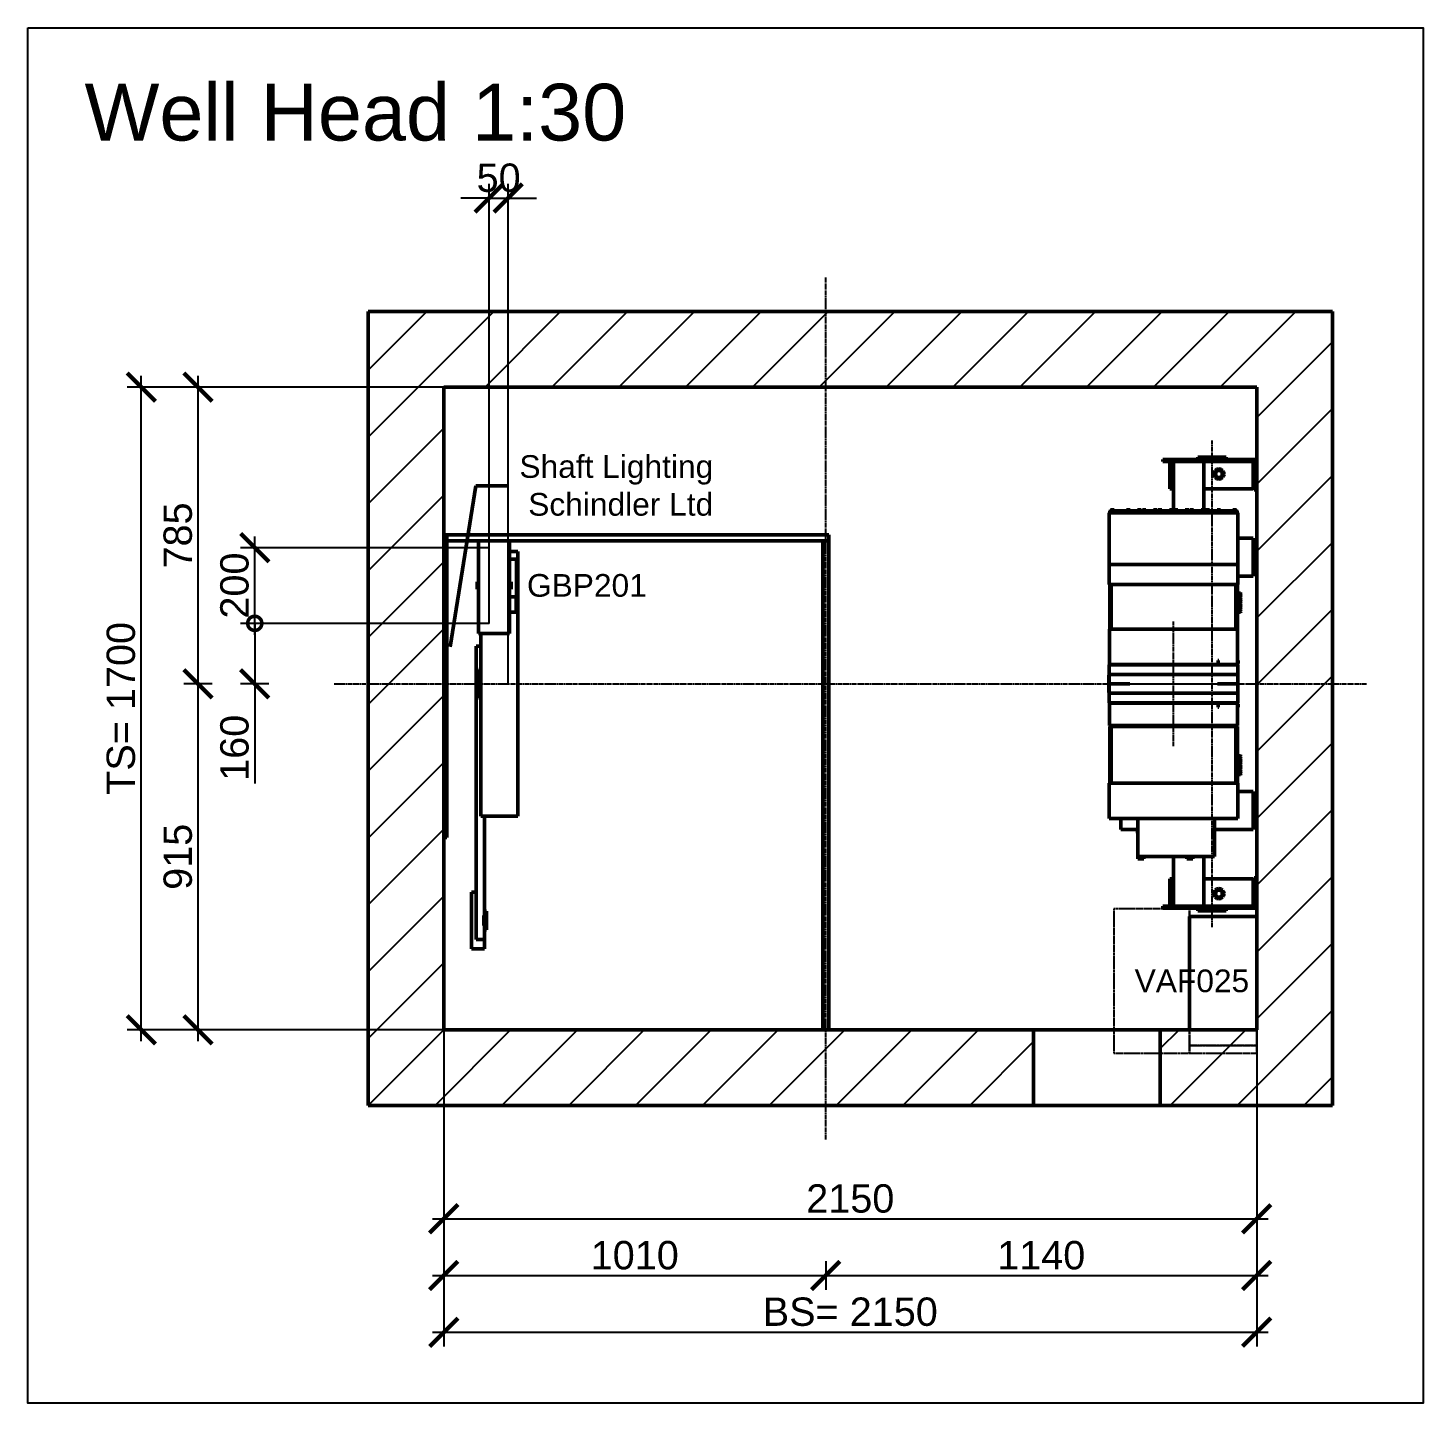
# Model space of a CAD drawing. Header units: millimetres. Extents: x -9546 to 173314, y -46180 to 27253.
# Drawn here: x 49498 to 53188, y -37508 to -33871 of the extents above; entities that cross this region are included whole.
import ezdxf

# ---------------------------------------------------------------- set-up
doc = ezdxf.new("R2010")
doc.units = ezdxf.units.MM
doc.linetypes.add('ACISOTGB', pattern=[9, 4, -1, 1, -1, 1, -1])
doc.linetypes.add('AM_ISO08W050', pattern=[18, 12, -1.5, 3, -1.5])
for name, color, linetype, lineweight in [('AM_0', 7, 'Continuous', 50), ('AM_11', 173, 'ACISOTGB', 25), ('AM_5', 3, 'Continuous', 25), ('AM_8', 1, 'Continuous', 25), ('LDCar-AM_7', 4, 'AM_ISO08W050', 25), ('LDElectricalComponents-AM_0', 7, 'Continuous', 50), ('LDForces-AM_0', 7, 'Continuous', 50), ('LDGear-AM_0', 7, 'Continuous', 50), ('LDGear-AM_7', 4, 'AM_ISO08W050', 25), ('LDGovernor-AM_0', 7, 'Continuous', 50), ('LDShaft-AM_0', 7, 'Continuous', 50), ('LDShaft-AM_5', 3, 'Continuous', 25), ('LDShaft-AM_7', 4, 'AM_ISO08W050', 25)]:
    doc.layers.add(name, color=color, linetype=linetype, lineweight=lineweight)
doc.layers.add('AM_VIEWS', color=1, linetype='Continuous', lineweight=25, plot=False)
doc.styles.add('LD', font='ARIALUNI.ttf')
doc.dimstyles.new('LIFT', dxfattribs={"dimtxt": 2.5, "dimasz": 2.5, "dimexe": 1.25, "dimexo": 0, "dimgap": 0.5, "dimtad": 1, "dimdec": 0, "dimzin": 1, "dimdsep": 46, "dimtxsty": 'LD', "dimblk": 'ARCHTICK', "dimcen": 0, "dimdle": 1, "dimclrd": 3, "dimclre": 3, "dimclrt": 4, "dimadec": 0, "dimazin": 0, "dimtp": 0.1, "dimtm": 0.1, "dimtfac": 0.71, "dimtdec": 0, "dimtix": 1, "dimtmove": 0, "dimatfit": 3, "dimfxl": 1, "dimtolj": 1, "dimarcsym": 0})

# ---------------------------------------------------------------- blocks, each defined once
blk = doc.blocks.new('LD_20260611094835_000001F8')
at = {"layer": 'AM_8'}
for p, q in [((-200, 1567.8), (132.2, 1900)), ((-200, 1744.5), (-44.5, 1900)), ((109, 1700), (309, 1900)), ((285.8, 1700), (485.8, 1900)), ((462.6, 1700), (662.6, 1900)), ((639.3, 1700), (839.3, 1900)), ((816.1, 1700), (1016.1, 1900)), ((992.9, 1700), (1192.9, 1900)), ((1169.7, 1700), (1369.7, 1900)), ((1346.4, 1700), (1546.4, 1900)), ((1523.2, 1700), (1723.2, 1900)), ((1700, 1700), (1900, 1900)), ((1876.8, 1700), (2076.8, 1900)), ((2053.6, 1700), (2253.6, 1900)), ((2150, 1619.7), (2350, 1819.7)), ((2150, 1442.9), (2350, 1642.9)), ((-200, 1391), (0, 1591)), ((2150, 1266.1), (2350, 1466.1)), ((-200, 1214.2), (0, 1414.2)), ((2150, 1089.3), (2350, 1289.3)), ((-200, 1037.4), (0, 1237.4)), ((2150, 912.6), (2350, 1112.6)), ((-200, 860.7), (0, 1060.7)), ((2150, 735.8), (2350, 935.8)), ((-200, 683.9), (0, 883.9)), ((2150, 559), (2350, 759)), ((-200, 507.1), (0, 707.1)), ((2150, 382.2), (2350, 582.2)), ((-200, 330.3), (0, 530.3)), ((2150, 205.5), (2350, 405.5)), ((-200, 153.6), (0, 353.6)), ((2150, 28.7), (2350, 228.7)), ((-200, -23.2), (0, 176.8)), ((2098.1, -200), (2350, 51.9)), ((-200, -200), (0, 0)), ((-23.2, -200), (176.8, 0)), ((153.6, -200), (353.6, 0)), ((507.1, -200), (707.1, 0)), ((683.9, -200), (883.9, 0)), ((860.7, -200), (1060.7, 0)), ((1037.4, -200), (1237.4, 0)), ((1214.2, -200), (1414.2, 0)), ((1895, -49.5), (1944.5, 0)), ((1921.3, -200), (2121.3, 0)), ((330.3, -200), (530.3, 0)), ((1391, -200), (1560, -31)), ((2274.9, -200), (2350, -124.9))]:
    blk.add_line(p, q, dxfattribs=at)
blk = doc.blocks.new('LD_20260611094835_000001F9')
at = {"layer": 'LDShaft-AM_0'}
for p, q in [((0, 1900), (-200, 1900)), ((-200, 1900), (-200, -200)), ((2150, 1900), (0, 1900)), ((2350, 1900), (2150, 1900)), ((2350, -200), (2350, 1900)), ((0, 1700), (0, 1309)), ((0, 0), (0, 1700)), ((0, 1700), (2150, 1700)), ((2150, 299.8), (2150, 1700)), ((2150, 1700), (2150, 0)), ((0, 509), (0, 0)), ((0, 0), (1002, 0)), ((1560, 0), (0, 0)), ((1018, 0), (1972.5, 0)), ((1895, 0), (1560, 0)), ((1560, -200), (1560, 0)), ((2150, 0), (1895, 0)), ((1895, 0), (1895, -200)), ((-200, -200), (0, -200)), ((0, -200), (1560, -200)), ((1560, -200), (1895, -200)), ((1895, -200), (2150, -200)), ((2150, -200), (2350, -200))]:
    blk.add_line(p, q, dxfattribs=at)
blk = doc.blocks.new('LD_20260611094835_000001FA')
at = {"layer": 'LDGear-AM_0'}
for p, q in [((170, 452), (-170, 452)), ((-170, 452), (-170, 316)), ((-168.2, 456.5), (-168.5, 456.5)), ((-168.5, 456.5), (-168.5, 453.5)), ((168.5, 453.5), (-168.5, 453.5)), ((-168.5, 453.5), (-168.5, 452)), ((168.5, 453.5), (-168.5, 453.5)), ((-168.5, 453.5), (-168.5, 452)), ((168.5, 453.5), (-168.5, 453.5)), ((-168.5, 453.5), (-168.5, 452)), ((-168.5, 452), (168.5, 452)), ((-168.5, 452), (168.5, 452)), ((-168.5, 452), (168.5, 452)), ((-167.3, 456.5), (-168.2, 456.5)), ((-84.1, 457.6), (-167.9, 457.6)), ((-167.9, 457.6), (-167.9, 456.5)), ((-166, 456.5), (-167.3, 456.5)), ((-166.1, 460.7), (-166.5, 460.7)), ((-166.5, 460.7), (-166.5, 457.6)), ((-165.1, 460.7), (-166.1, 460.7)), ((-164.5, 456.5), (-166, 456.5)), ((-163.6, 460.7), (-165.1, 460.7)), ((-163, 456.5), (-164.5, 456.5)), ((-161.8, 460.7), (-163.6, 460.7)), ((-161.7, 456.5), (-163, 456.5)), ((-159.9, 460.7), (-161.8, 460.7)), ((-160.8, 456.5), (-161.7, 456.5)), ((-160.5, 456.5), (-160.8, 456.5)), ((-160.5, 453.5), (-160.5, 456.5)), ((-160.5, 453.5), (-84.1, 453.5)), ((-158.4, 460.7), (-159.9, 460.7)), ((-157.4, 460.7), (-158.4, 460.7)), ((-157, 460.7), (-157.4, 460.7)), ((-157, 457.6), (-157, 460.7)), ((-42.1, 457.6), (-125.9, 457.6)), ((-125.9, 457.6), (-125.9, 453.5)), ((-125.9, 453.5), (-42.1, 453.5)), ((-124.1, 460.7), (-124.5, 460.7)), ((-124.5, 460.7), (-124.5, 457.6)), ((-123.1, 460.7), (-124.1, 460.7)), ((-121.6, 460.7), (-123.1, 460.7)), ((-119.8, 460.7), (-121.6, 460.7)), ((-117.9, 460.7), (-119.8, 460.7)), ((-116.4, 460.7), (-117.9, 460.7)), ((-115.4, 460.7), (-116.4, 460.7)), ((-115, 460.7), (-115.4, 460.7)), ((-115, 457.6), (-115, 460.7)), ((-94.6, 460.7), (-95, 460.7)), ((-95, 460.7), (-95, 457.6)), ((-93.6, 460.7), (-94.6, 460.7)), ((-92.1, 460.7), (-93.6, 460.7)), ((-90.2, 460.7), (-92.1, 460.7)), ((-88.4, 460.7), (-90.2, 460.7)), ((-86.9, 460.7), (-88.4, 460.7)), ((-85.9, 460.7), (-86.9, 460.7)), ((-85.5, 460.7), (-85.9, 460.7)), ((-85.5, 457.6), (-85.5, 460.7)), ((-84.1, 453.5), (-84.1, 457.6)), ((-0.1, 457.6), (-83.9, 457.6)), ((-83.9, 457.6), (-83.9, 453.5)), ((-83.9, 453.5), (-4, 453.5)), ((-82.1, 460.7), (-82.5, 460.7)), ((-82.5, 460.7), (-82.5, 457.6)), ((-82.1, 460.7), (-82.5, 460.7)), ((-82.5, 460.7), (-82.5, 457.6)), ((-81.1, 460.7), (-82.1, 460.7)), ((-81.1, 460.7), (-82.1, 460.7)), ((-79.6, 460.7), (-81.1, 460.7)), ((-79.6, 460.7), (-81.1, 460.7)), ((-77.8, 460.7), (-79.6, 460.7)), ((-77.8, 460.7), (-79.6, 460.7)), ((-75.9, 460.7), (-77.8, 460.7)), ((-75.9, 460.7), (-77.8, 460.7)), ((-74.4, 460.7), (-75.9, 460.7)), ((-74.4, 460.7), (-75.9, 460.7)), ((-73.4, 460.7), (-74.4, 460.7)), ((-73.4, 460.7), (-74.4, 460.7)), ((-73, 460.7), (-73.4, 460.7)), ((-73, 460.7), (-73.4, 460.7)), ((-73, 457.6), (-73, 460.7)), ((-73, 457.6), (-73, 460.7)), ((-52.6, 460.7), (-53, 460.7)), ((-53, 460.7), (-53, 457.6)), ((-51.6, 460.7), (-52.6, 460.7)), ((-50.1, 460.7), (-51.6, 460.7)), ((-48.2, 460.7), (-50.1, 460.7)), ((-46.4, 460.7), (-48.2, 460.7)), ((-44.9, 460.7), (-46.4, 460.7)), ((-43.9, 460.7), (-44.9, 460.7)), ((-43.5, 460.7), (-43.9, 460.7)), ((-43.5, 457.6), (-43.5, 460.7)), ((-42.1, 453.5), (-42.1, 457.6)), ((41.9, 457.6), (-41.9, 457.6)), ((-41.9, 457.6), (-41.9, 453.5)), ((-41.9, 453.5), (-4, 453.5)), ((-40.1, 460.7), (-40.5, 460.7)), ((-40.5, 460.7), (-40.5, 457.6)), ((-39.1, 460.7), (-40.1, 460.7)), ((-37.6, 460.7), (-39.1, 460.7)), ((-35.8, 460.7), (-37.6, 460.7)), ((-33.9, 460.7), (-35.8, 460.7)), ((-32.4, 460.7), (-33.9, 460.7)), ((-31.4, 460.7), (-32.4, 460.7)), ((-31, 460.7), (-31.4, 460.7)), ((-31, 457.6), (-31, 460.7)), ((-10.6, 460.7), (-11, 460.7)), ((-11, 460.7), (-11, 457.6)), ((-10.6, 460.7), (-11, 460.7)), ((-11, 460.7), (-11, 457.6)), ((-9.6, 460.7), (-10.6, 460.7)), ((-9.6, 460.7), (-10.6, 460.7)), ((-8.1, 460.7), (-9.6, 460.7)), ((-8.1, 460.7), (-9.6, 460.7)), ((-6.2, 460.7), (-8.1, 460.7)), ((-6.2, 460.7), (-8.1, 460.7)), ((-4.4, 460.7), (-6.2, 460.7)), ((-4.4, 460.7), (-6.2, 460.7)), ((-2.9, 460.7), (-4.4, 460.7)), ((-2.9, 460.7), (-4.4, 460.7)), ((-3.7, 456.5), (-4, 456.5)), ((-4, 456.5), (-4, 453.5)), ((-2.8, 456.5), (-3.7, 456.5)), ((-1.9, 460.7), (-2.9, 460.7)), ((-1.9, 460.7), (-2.9, 460.7)), ((-1.5, 456.5), (-2.8, 456.5)), ((-1.5, 460.7), (-1.9, 460.7)), ((-1.5, 460.7), (-1.9, 460.7)), ((-1.5, 457.6), (-1.5, 460.7)), ((-1.5, 457.6), (-1.5, 460.7)), ((0, 456.5), (-1.5, 456.5)), ((-0.1, 456.5), (-0.1, 457.6)), ((1.5, 456.5), (0, 456.5)), ((83.9, 457.6), (0.1, 457.6)), ((0.1, 457.6), (0.1, 456.5)), ((1.9, 460.7), (1.5, 460.7)), ((1.5, 460.7), (1.5, 457.6)), ((1.9, 460.7), (1.5, 460.7)), ((1.5, 460.7), (1.5, 457.6)), ((2.8, 456.5), (1.5, 456.5)), ((2.9, 460.7), (1.9, 460.7)), ((2.9, 460.7), (1.9, 460.7)), ((3.7, 456.5), (2.8, 456.5)), ((4.4, 460.7), (2.9, 460.7)), ((4.4, 460.7), (2.9, 460.7)), ((4, 456.5), (3.7, 456.5)), ((4, 453.5), (4, 456.5)), ((4, 453.5), (83.9, 453.5)), ((4, 453.5), (41.9, 453.5)), ((6.2, 460.7), (4.4, 460.7)), ((6.2, 460.7), (4.4, 460.7)), ((8.1, 460.7), (6.2, 460.7)), ((8.1, 460.7), (6.2, 460.7)), ((9.6, 460.7), (8.1, 460.7)), ((9.6, 460.7), (8.1, 460.7)), ((10.6, 460.7), (9.6, 460.7)), ((10.6, 460.7), (9.6, 460.7)), ((11, 460.7), (10.6, 460.7)), ((11, 460.7), (10.6, 460.7)), ((11, 457.6), (11, 460.7)), ((11, 457.6), (11, 460.7)), ((31.4, 460.7), (31, 460.7)), ((31, 460.7), (31, 457.6)), ((32.4, 460.7), (31.4, 460.7)), ((33.9, 460.7), (32.4, 460.7)), ((35.8, 460.7), (33.9, 460.7)), ((37.6, 460.7), (35.8, 460.7)), ((39.1, 460.7), (37.6, 460.7)), ((40.1, 460.7), (39.1, 460.7)), ((40.5, 460.7), (40.1, 460.7)), ((40.5, 457.6), (40.5, 460.7)), ((41.9, 453.5), (41.9, 457.6)), ((125.9, 457.6), (42.1, 457.6)), ((42.1, 457.6), (42.1, 453.5)), ((42.1, 453.5), (125.9, 453.5)), ((43.9, 460.7), (43.5, 460.7)), ((43.5, 460.7), (43.5, 457.6)), ((44.9, 460.7), (43.9, 460.7)), ((46.4, 460.7), (44.9, 460.7)), ((48.2, 460.7), (46.4, 460.7)), ((50.1, 460.7), (48.2, 460.7)), ((51.6, 460.7), (50.1, 460.7)), ((52.6, 460.7), (51.6, 460.7)), ((53, 460.7), (52.6, 460.7)), ((53, 457.6), (53, 460.7)), ((73.4, 460.7), (73, 460.7)), ((73, 460.7), (73, 457.6)), ((73.4, 460.7), (73, 460.7)), ((73, 460.7), (73, 457.6)), ((74.4, 460.7), (73.4, 460.7)), ((74.4, 460.7), (73.4, 460.7)), ((75.9, 460.7), (74.4, 460.7)), ((75.9, 460.7), (74.4, 460.7)), ((77.8, 460.7), (75.9, 460.7)), ((77.8, 460.7), (75.9, 460.7)), ((79.6, 460.7), (77.8, 460.7)), ((79.6, 460.7), (77.8, 460.7)), ((81.1, 460.7), (79.6, 460.7)), ((81.1, 460.7), (79.6, 460.7)), ((82.1, 460.7), (81.1, 460.7)), ((82.1, 460.7), (81.1, 460.7)), ((82.5, 460.7), (82.1, 460.7)), ((82.5, 460.7), (82.1, 460.7)), ((82.5, 457.6), (82.5, 460.7)), ((82.5, 457.6), (82.5, 460.7)), ((83.9, 453.5), (83.9, 457.6)), ((167.9, 457.6), (84.1, 457.6)), ((84.1, 457.6), (84.1, 453.5)), ((84.1, 453.5), (160.5, 453.5)), ((85.9, 460.7), (85.5, 460.7)), ((85.5, 460.7), (85.5, 457.6)), ((86.9, 460.7), (85.9, 460.7)), ((88.4, 460.7), (86.9, 460.7)), ((90.2, 460.7), (88.4, 460.7)), ((92.1, 460.7), (90.2, 460.7)), ((93.6, 460.7), (92.1, 460.7)), ((94.6, 460.7), (93.6, 460.7)), ((95, 460.7), (94.6, 460.7)), ((95, 457.6), (95, 460.7)), ((115.4, 460.7), (115, 460.7)), ((115, 460.7), (115, 457.6)), ((116.4, 460.7), (115.4, 460.7)), ((117.9, 460.7), (116.4, 460.7)), ((119.8, 460.7), (117.9, 460.7)), ((121.6, 460.7), (119.8, 460.7)), ((123.1, 460.7), (121.6, 460.7)), ((124.1, 460.7), (123.1, 460.7)), ((124.5, 460.7), (124.1, 460.7)), ((124.5, 457.6), (124.5, 460.7)), ((125.9, 453.5), (125.9, 457.6)), ((157.4, 460.7), (157, 460.7)), ((157, 460.7), (157, 457.6)), ((158.4, 460.7), (157.4, 460.7)), ((159.9, 460.7), (158.4, 460.7)), ((161.8, 460.7), (159.9, 460.7)), ((160.8, 456.5), (160.5, 456.5)), ((160.5, 456.5), (160.5, 453.5)), ((161.7, 456.5), (160.8, 456.5)), ((163, 456.5), (161.7, 456.5)), ((163.6, 460.7), (161.8, 460.7)), ((164.5, 456.5), (163, 456.5)), ((165.1, 460.7), (163.6, 460.7)), ((166, 456.5), (164.5, 456.5)), ((166.1, 460.7), (165.1, 460.7)), ((167.3, 456.5), (166, 456.5)), ((166.5, 460.7), (166.1, 460.7)), ((166.5, 457.6), (166.5, 460.7)), ((168.2, 456.5), (167.3, 456.5)), ((167.9, 456.5), (167.9, 457.6)), ((168.5, 456.5), (168.2, 456.5)), ((168.5, 453.5), (168.5, 456.5)), ((168.5, 452), (168.5, 453.5)), ((168.5, 452), (168.5, 453.5)), ((168.5, 452), (168.5, 453.5)), ((170, 316), (170, 452)), ((-170, 316), (-170, 263)), ((-170, 316), (170, 316)), ((170, 263), (170, 316)), ((-170, 263), (170, 263)), ((-165.1, 263), (-168.8, 263)), ((-168.8, 263), (-168.8, 145)), ((165.1, 263), (-165.1, 263)), ((-165.1, 263), (-165.1, 145)), ((165.1, 145), (165.1, 263)), ((168.8, 263), (165.1, 263)), ((168.8, 145), (168.8, 263)), ((169, 145), (-169, 145)), ((-169, 145), (-169, 51.5)), ((169, 51.5), (169, 145)), ((170, 50), (-170, 50)), ((-170, 50), (-170, 25)), ((-169, 51.5), (169, 51.5)), ((168, 51.5), (-168, 51.5)), ((-168, 51.5), (-168, 50)), ((118.2, 61.5), (116.7, 61.5)), ((116.7, 53.5), (118.2, 53.5)), ((119.8, 61.5), (118.2, 61.5)), ((118.2, 61.5), (118.2, 53.5)), ((118.2, 53.5), (118.2, 61.5)), ((118.2, 53.5), (119.8, 53.5)), ((168, 50), (168, 51.5)), ((170.6, 61.5), (169, 61.5)), ((169, 53.5), (170.6, 53.5)), ((170, 25), (170, 50)), ((170.6, 53.5), (170.6, 61.5)), ((-170, 23.2), (-171, 23.2)), ((-171, 23.2), (-171, -23.2)), ((170, 25), (-170, 25)), ((-170, 25), (-170, 0)), ((-170, 25), (170, 25)), ((-170, -23.2), (-170, 23.2)), ((-170, 0), (-116, 0)), ((-116, 0), (-170, 0)), ((-170, 0), (-170, -25)), ((116, 0), (170, 0)), ((170, 0), (116, 0)), ((170, 0), (170, 25)), ((170, -25), (170, 0)), ((-171, -23.2), (-170, -23.2)), ((-170, -25), (170, -25)), ((170, -25), (-170, -25)), ((-170, -25), (-170, -50)), ((170, -50), (170, -25)), ((-170, -50), (170, -50)), ((169, -51.5), (-169, -51.5)), ((-169, -51.5), (-169, -110)), ((-166.8, -50), (-166.8, -51.5)), ((118.2, -53.5), (116.7, -53.5)), ((116.7, -61.5), (118.2, -61.5)), ((118.2, -53.5), (118.2, -61.5)), ((119.8, -53.5), (118.2, -53.5)), ((118.2, -61.5), (118.2, -53.5)), ((118.2, -61.5), (119.8, -61.5)), ((166.8, -51.5), (166.8, -50)), ((169, -110), (169, -51.5)), ((170.6, -53.5), (169, -53.5)), ((169, -61.5), (170.6, -61.5)), ((170.6, -61.5), (170.6, -53.5)), ((-169, -110), (169, -110)), ((-166.8, -110), (-166.8, -113)), ((-121.8, -113), (-121.8, -110)), ((-61.5, -110), (-61.5, -113)), ((61.5, -113), (61.5, -110)), ((121.8, -110), (121.8, -113)), ((166.8, -113), (166.8, -110)), ((-164.8, -113), (-168.8, -113)), ((-168.8, -113), (-168.8, -263)), ((-164.8, -113), (-164.8, -263)), ((164.8, -113), (-164.8, -113)), ((164.8, -263), (164.8, -113)), ((168.8, -113), (164.8, -113)), ((168.8, -263), (168.8, -113)), ((170, -263), (-170, -263)), ((-170, -263), (-170, -356)), ((-168.8, -263), (-164.8, -263)), ((-164.8, -263), (164.8, -263)), ((164.8, -263), (168.8, -263)), ((170, -356), (170, -263)), ((-170, -356), (170, -356)), ((-94.5, -356), (-94.5, -463.2)), ((107.9, -456.7), (107.9, -356)), ((-94.5, -463.2), (-93.9, -463.2)), ((-93.9, -463.2), (-92.2, -463.2)), ((-92.6, -456.7), (-86, -456.7)), ((-92.2, -463.2), (-89.6, -463.2)), ((-89.6, -463.2), (-86.5, -463.2)), ((-86.5, -463.2), (-83.4, -463.2)), ((-86, -456.7), (-64.1, -456.7)), ((-83.4, -463.2), (-80.8, -463.2)), ((-80.8, -463.2), (-79.1, -463.2)), ((-79.1, -463.2), (-78.5, -463.2)), ((-78.5, -463.2), (-78.5, -456.7)), ((-64.1, -456.7), (-31.4, -456.7)), ((-31.4, -456.7), (7.1, -456.7)), ((7.1, -456.7), (45.7, -456.7)), ((35.2, -456.7), (35.2, -463.2)), ((35.2, -463.2), (35.9, -463.2)), ((35.9, -463.2), (37.6, -463.2)), ((37.6, -463.2), (40.2, -463.2)), ((40.2, -463.2), (43.2, -463.2)), ((43.2, -463.2), (46.3, -463.2)), ((45.7, -456.7), (78.4, -456.7)), ((46.3, -463.2), (48.9, -463.2)), ((48.9, -463.2), (50.6, -463.2)), ((50.6, -463.2), (51.2, -463.2)), ((51.2, -463.2), (51.2, -456.7)), ((78.4, -456.7), (100.2, -456.7)), ((100.2, -456.7), (107.9, -456.7))]:
    blk.add_line(p, q, dxfattribs=at)
blk = doc.blocks.new('LD_20260611094835_000001FB')
at = {"layer": 'LDGear-AM_7'}
for p, q in [((0, -165), (0, 165)), ((-116, 0), (116, 0))]:
    blk.add_line(p, q, dxfattribs=at)
blk = doc.blocks.new('LD_20260611094835_000001FC')
at = {"layer": 'LDGear-AM_0'}
for p, q in [((218.5, 593), (-28, 593)), ((-28, 593), (-28, 588)), ((218.5, 513), (218.5, 593)), ((-28, 588), (213.5, 588)), ((-10, 588), (-10, 515.5)), ((0, 588), (0, 457.7)), ((80, 460.7), (80, 588)), ((107.5, 560.2), (106.5, 555)), ((106.5, 555), (107.5, 549.8)), ((109.6, 563.3), (107.5, 560.2)), ((109.6, 564), (109.6, 546)), ((130.4, 564), (109.6, 564)), ((110.5, 564.5), (110.1, 564)), ((114.8, 567.5), (110.5, 564.5)), ((111.7, 558.4), (111, 555)), ((111, 555), (111.7, 551.6)), ((113.6, 561.4), (111.7, 558.4)), ((116.6, 563.3), (113.6, 561.4)), ((120, 568.5), (114.8, 567.5)), ((120, 564), (116.6, 563.3)), ((125.2, 567.5), (120, 568.5)), ((123.4, 563.3), (120, 564)), ((126.4, 561.4), (123.4, 563.3)), ((129.5, 564.5), (125.2, 567.5)), ((128.3, 558.4), (126.4, 561.4)), ((129, 555), (128.3, 558.4)), ((128.3, 551.6), (129, 555)), ((129.9, 564), (129.5, 564.5)), ((130.4, 546), (130.4, 564)), ((132.5, 560.2), (130.4, 563.3)), ((133.5, 555), (132.5, 560.2)), ((132.5, 549.8), (133.5, 555)), ((210.5, 515.5), (210.5, 588)), ((213.5, 588), (213.5, 513)), ((107.5, 549.8), (109.6, 546.7)), ((109.6, 546), (130.4, 546)), ((110.1, 546), (110.5, 545.5)), ((110.5, 545.5), (114.8, 542.5)), ((111.7, 551.6), (113.6, 548.6)), ((113.6, 548.6), (116.6, 546.7)), ((114.8, 542.5), (120, 541.5)), ((116.6, 546.7), (120, 546)), ((120, 546), (123.4, 546.7)), ((120, 541.5), (125.2, 542.5)), ((123.4, 546.7), (126.4, 548.6)), ((125.2, 542.5), (129.5, 545.5)), ((126.4, 548.6), (128.3, 551.6)), ((129.5, 545.5), (129.9, 546)), ((130.4, 546.7), (132.5, 549.8)), ((-10, 515.5), (0, 515.5)), ((80, 515.5), (210.5, 515.5)), ((213.5, 513), (218.5, 513)), ((211, 385), (170, 385)), ((211, 285), (211, 385)), ((170, 285), (211, 285)), ((80, -110), (80, -110.5)), ((80, -113), (80, -110)), ((80, -110.5), (80, -113)), ((81.8, -110.5), (81.8, -110)), ((83.5, -110), (81.8, -110)), ((81.8, -113), (81.8, -110.5)), ((83.5, -111), (83.5, -110)), ((81.8, -111), (81.8, -113)), ((92.6, -111), (81.8, -111)), ((82.1, -111), (82.1, -113)), ((92.9, -111), (82.1, -111)), ((92.6, -113), (92.6, -111)), ((92.9, -113), (92.9, -111)), ((108.2, -111), (92.9, -111)), ((108.2, -111.7), (108.2, -111)), ((108.2, -113), (108.2, -111.7)), ((211, -285), (170, -285)), ((211, -385), (211, -285)), ((-139, -356), (-139, -385)), ((-139, -385), (-94.5, -385)), ((107.9, -385), (211, -385)), ((0, -456.7), (0, -588)), ((80, -588), (80, -456.7)), ((0, -515.5), (-10, -515.5)), ((-10, -515.5), (-10, -588)), ((210.5, -515.5), (80, -515.5)), ((210.5, -588), (210.5, -515.5)), ((218.5, -513), (213.5, -513)), ((213.5, -513), (213.5, -588)), ((218.5, -593), (218.5, -513)), ((107.5, -549.8), (106.5, -555)), ((109.6, -546.7), (107.5, -549.8)), ((109.6, -546), (109.6, -564)), ((130.4, -546), (109.6, -546)), ((110.5, -545.5), (110.1, -546)), ((114.8, -542.5), (110.5, -545.5)), ((111.7, -551.6), (111, -555)), ((113.6, -548.6), (111.7, -551.6)), ((116.6, -546.7), (113.6, -548.6)), ((120, -541.5), (114.8, -542.5)), ((120, -546), (116.6, -546.7)), ((125.2, -542.5), (120, -541.5)), ((123.4, -546.7), (120, -546)), ((126.4, -548.6), (123.4, -546.7)), ((129.5, -545.5), (125.2, -542.5)), ((128.3, -551.6), (126.4, -548.6)), ((129, -555), (128.3, -551.6)), ((129.9, -546), (129.5, -545.5)), ((130.4, -564), (130.4, -546)), ((132.5, -549.8), (130.4, -546.7)), ((133.5, -555), (132.5, -549.8)), ((213.5, -588), (-28, -588)), ((-28, -588), (-28, -593)), ((106.5, -555), (107.5, -560.2)), ((107.5, -560.2), (109.6, -563.3)), ((109.6, -564), (130.4, -564)), ((110.1, -564), (110.5, -564.5)), ((110.5, -564.5), (114.8, -567.5)), ((111, -555), (111.7, -558.4)), ((111.7, -558.4), (113.6, -561.4)), ((113.6, -561.4), (116.6, -563.3)), ((114.8, -567.5), (120, -568.5)), ((116.6, -563.3), (120, -564)), ((120, -564), (123.4, -563.3)), ((120, -568.5), (125.2, -567.5)), ((123.4, -563.3), (126.4, -561.4)), ((125.2, -567.5), (129.5, -564.5)), ((126.4, -561.4), (128.3, -558.4)), ((128.3, -558.4), (129, -555)), ((129.5, -564.5), (129.9, -564)), ((130.4, -563.3), (132.5, -560.2)), ((132.5, -560.2), (133.5, -555)), ((-28, -593), (218.5, -593))]:
    blk.add_line(p, q, dxfattribs=at)
blk = doc.blocks.new('LD_20260611094835_000001FE')
at = {"layer": 'LDForces-AM_0'}
for p, q in [((69, 350), (47, 350)), ((69, -350), (69, 350)), ((-29, 133), (-29, -350)), ((-29, -350), (69, -350))]:
    blk.add_line(p, q, dxfattribs=at)
blk = doc.blocks.new('LD_20260611094835_00000200')
at = {"layer": 'AM_0'}
for p, q in [((0, 170.75), (-177.5, 170.75)), ((-177.5, 170.75), (-177.5, -129)), ((0, -129), (0, 170.75))]:
    blk.add_line(p, q, dxfattribs=at)
at = {"layer": 'AM_11'}
for p, q in [((-178, 191), (-378, 191)), ((-378, 191), (-378, -191)), ((-178, -191), (-178, 191)), ((0, 191), (-178, 191)), ((-178, 191), (-178, 171)), ((0, 171), (0, 191)), ((-178, 171), (0, 171)), ((0, 171), (-178, 171)), ((-178, 171), (-178, -171)), ((0, -171), (0, 171)), ((0, -171), (-178, -171)), ((-178, -171), (-178, -191)), ((-178, -171), (0, -171)), ((0, -191), (0, -171)), ((-378, -191), (-178, -191)), ((-178, -191), (0, -191))]:
    blk.add_line(p, q, dxfattribs=at)
blk = doc.blocks.new('LD_20260611094835_00000201')
at = {"layer": 'AM_0'}
for p, q in [((-10, 100), (-22, 100)), ((-22, 100), (-22, -676)), ((0, -612.75), (0, -350)), ((-22, -551), (-35, -551)), ((-35, -551), (-35, -701)), ((0, -612.75), (-2, -612.75)), ((-2, -612.75), (-2, -639.25)), ((0, -601), (0, -621)), ((5, -601), (0, -601)), ((0, -639.25), (0, -612.75)), ((0, -621), (0, -631)), ((5, -621), (0, -621)), ((5, -621), (5, -601)), ((5, -631), (5, -621)), ((-2, -639.25), (0, -639.25)), ((0, -631), (0, -651)), ((0, -631), (5, -631)), ((0, -676), (0, -639.25)), ((0, -651), (5, -651)), ((5, -651), (5, -631)), ((-35, -701), (0, -701)), ((-22, -676), (0, -676)), ((0, -701), (0, -676))]:
    blk.add_line(p, q, dxfattribs=at)
blk = doc.blocks.new('LD_20260611094835_00000204')
at = {"layer": 'AM_0'}
for p, q in [((-72, -35), (-72, -45)), ((-72, -45), (-71.5, -45))]:
    blk.add_line(p, q, dxfattribs=at)
blk = doc.blocks.new('LD_20260611094835_00000205')
at = {"layer": 'LDShaft-AM_7'}
for p, q in [((0, -1205), (0, 1075)), ((-1300, 0), (1430, 0))]:
    blk.add_line(p, q, dxfattribs=at)
blk = doc.blocks.new('LD_20260611094835_00000207')
at = {"layer": 'LDElectricalComponents-AM_0'}
for p, q in [((8, 400), (0, 400)), ((0, 400), (0, 384)), ((0, 384), (8, 384)), ((0, 384), (0, -400)), ((8, 384), (8, 400)), ((1018, 400), (8, 400)), ((8, 400), (8, 384)), ((8, 384), (1018, 384)), ((8, -400), (8, 384)), ((1002, 384), (1002, -909)), ((1018, 384), (1002, 384)), ((1018, 384), (1018, 400)), ((1018, -909), (1018, 384)), ((0, -400), (8, -400))]:
    blk.add_line(p, q, dxfattribs=at)
blk = doc.blocks.new('LD_20260611094835_0000020B')
at = {"layer": 'LDCar-AM_7'}
blk.add_line((0, -644), (0, 644), dxfattribs=at)
blk = doc.blocks.new('LD_20260611094835_0000020E')
at = {"layer": 'AM_0'}
for p, q in [((-37.5, -8), (-37.5, -15)), ((-37.5, -15), (37.5, -15)), ((37.5, -15), (37.5, -8))]:
    blk.add_line(p, q, dxfattribs=at)
blk = doc.blocks.new('LD_20260611094835_00000211')
at = {"layer": 'AM_0'}
for p, q in [((37.5, 15), (-37.5, 15)), ((-37.5, 15), (-37.5, 8)), ((37.5, 8), (37.5, 15))]:
    blk.add_line(p, q, dxfattribs=at)
blk = doc.blocks.new('LD_20260611094835_00000213')
at = {"layer": 'LDForces-AM_0'}
for p, q in [((2107, 1155), (2098.8, 1155)), ((2098.8, 1152.5), (2109, 1152.5)), ((2109, 1152.5), (2098.8, 1152.5)), ((2098.8, 1147.5), (2109, 1147.5)), ((2109, 1147.5), (2098.8, 1147.5)), ((2109, 1152.5), (2107, 1155)), ((2107, 1150), (2109, 1152.5)), ((2109, 1147.5), (2107, 1150)), ((2107, 1145), (2109, 1147.5)), ((2109, 1142.5), (2107, 1145)), ((2098.8, 1142.5), (2109, 1142.5)), ((2109, 1142.5), (2098.8, 1142.5)), ((2098.8, 1137.5), (2109, 1137.5)), ((2109, 1137.5), (2098.8, 1137.5)), ((2098.8, 1132.5), (2109, 1132.5)), ((2109, 1132.5), (2098.8, 1132.5)), ((2098.8, 1127.5), (2109, 1127.5)), ((2109, 1127.5), (2098.8, 1127.5)), ((2098.8, 1122.5), (2109, 1122.5)), ((2109, 1122.5), (2098.8, 1122.5)), ((2098.8, 1117.5), (2109, 1117.5)), ((2109, 1117.5), (2098.8, 1117.5)), ((2098.8, 1112.5), (2109, 1112.5)), ((2109, 1112.5), (2098.8, 1112.5)), ((2098.8, 1107.5), (2109, 1107.5)), ((2109, 1107.5), (2098.8, 1107.5)), ((2107, 1140), (2109, 1142.5)), ((2109, 1137.5), (2107, 1140)), ((2107, 1135), (2109, 1137.5)), ((2109, 1132.5), (2107, 1135)), ((2107, 1130), (2109, 1132.5)), ((2109, 1127.5), (2107, 1130)), ((2107, 1125), (2109, 1127.5)), ((2109, 1122.5), (2107, 1125)), ((2107, 1120), (2109, 1122.5)), ((2109, 1117.5), (2107, 1120)), ((2107, 1115), (2109, 1117.5)), ((2109, 1112.5), (2107, 1115)), ((2107, 1110), (2109, 1112.5)), ((2109, 1107.5), (2107, 1110)), ((2107, 1105), (2109, 1107.5)), ((2098.8, 1105), (2107, 1105)), ((2107, 725), (2098.8, 725)), ((2098.8, 722.5), (2109, 722.5)), ((2109, 722.5), (2098.8, 722.5)), ((2098.8, 717.5), (2109, 717.5)), ((2109, 717.5), (2098.8, 717.5)), ((2098.8, 712.5), (2109, 712.5)), ((2109, 712.5), (2098.8, 712.5)), ((2098.8, 707.5), (2109, 707.5)), ((2109, 707.5), (2098.8, 707.5)), ((2098.8, 702.5), (2109, 702.5)), ((2109, 702.5), (2098.8, 702.5)), ((2109, 722.5), (2107, 725)), ((2107, 720), (2109, 722.5)), ((2109, 717.5), (2107, 720)), ((2107, 715), (2109, 717.5)), ((2109, 712.5), (2107, 715)), ((2107, 710), (2109, 712.5)), ((2109, 707.5), (2107, 710)), ((2107, 705), (2109, 707.5)), ((2109, 702.5), (2107, 705)), ((2107, 700), (2109, 702.5)), ((2098.8, 697.5), (2109, 697.5)), ((2109, 697.5), (2098.8, 697.5)), ((2098.8, 692.5), (2109, 692.5)), ((2109, 692.5), (2098.8, 692.5)), ((2098.8, 687.5), (2109, 687.5)), ((2109, 687.5), (2098.8, 687.5)), ((2098.8, 682.5), (2109, 682.5)), ((2109, 682.5), (2098.8, 682.5)), ((2098.8, 677.5), (2109, 677.5)), ((2109, 677.5), (2098.8, 677.5)), ((2098.8, 675), (2107, 675)), ((2109, 697.5), (2107, 700)), ((2107, 695), (2109, 697.5)), ((2109, 692.5), (2107, 695)), ((2107, 690), (2109, 692.5)), ((2109, 687.5), (2107, 690)), ((2107, 685), (2109, 687.5)), ((2109, 682.5), (2107, 685)), ((2107, 680), (2109, 682.5)), ((2109, 677.5), (2107, 680)), ((2107, 675), (2109, 677.5))]:
    blk.add_line(p, q, dxfattribs=at)
blk = doc.blocks.new('LD_20260611094835_00000215')
at = {"layer": 'LDGovernor-AM_0'}
for p, q in [((-28, 118), (-28, -127)), ((54, -127), (54, 118)), ((72, 70), (54, 70)), ((72, -50), (72, 70)), ((-28, 10), (-32, 10)), ((-32, 10), (-32, 9.2)), ((-32, 9.2), (-32, 7.1)), ((-32, 7.1), (-32, 3.8)), ((-32, 3.8), (-32, 0)), ((-32, 0), (-32, -3.8)), ((58, 10), (54, 10)), ((58, 9.2), (58, 10)), ((58, 7.1), (58, 9.2)), ((58, 3.8), (58, 7.1)), ((58, 0), (58, 3.8)), ((58, -3.8), (58, 0)), ((-32, -3.8), (-32, -7.1)), ((-32, -7.1), (-32, -9.2)), ((-32, -9.2), (-32, -10)), ((-32, -10), (-28, -10)), ((54, -10), (58, -10)), ((71, -30), (54, -30)), ((58, -7.1), (58, -3.8)), ((58, -9.2), (58, -7.1)), ((58, -10), (58, -9.2)), ((71, -70), (71, -30)), ((54, -70), (71, -70)), ((71, -50), (72, -50)), ((-28, -127), (54, -127))]:
    blk.add_line(p, q, dxfattribs=at)
blk = doc.blocks.new('LD_20260611094835_00000219')
at = {"layer": 'AM_0'}
for p, q in [((-10, 37.5), (-15, 37.5)), ((-15, 37.5), (-15, -37.5)), ((-15, -37.5), (-10, -37.5))]:
    blk.add_line(p, q, dxfattribs=at)
blk = doc.blocks.new('_ArchTick')
at = {"color": 0, "linetype": 'ByBlock', "const_width": 0.15}
blk.add_lwpolyline([(-0.5, -0.5), (0.5, 0.5)], dxfattribs=at)
blk = doc.blocks.new('*D2468')
at = {"layer": 'Defpoints', "color": 0, "transparency": 16777216}
for p in [(50597.9, -36520.6), (52747.9, -36520.6), (52747.9, -37320.6)]:
    blk.add_point(p, dxfattribs=at)
at = {"layer": 'LDShaft-AM_5', "color": 3, "lineweight": -2, "transparency": 16777216}
for p, q in [((50597.9, -36520.6), (50597.9, -37358.1)), ((52747.9, -36520.6), (52747.9, -37358.1)), ((50567.9, -37320.6), (52777.9, -37320.6))]:
    blk.add_line(p, q, dxfattribs=at)
at = {"layer": 'LDShaft-AM_5', "color": 3, "lineweight": -2, "transparency": 16777216, "xscale": 75, "yscale": 75, "zscale": 75, "rotation": 180}
blk.add_blockref('_ArchTick', (50597.9, -37320.6), dxfattribs=at)
at = {"layer": 'LDShaft-AM_5', "color": 3, "lineweight": -2, "transparency": 16777216, "xscale": 75, "yscale": 75, "zscale": 75}
blk.add_blockref('_ArchTick', (52747.9, -37320.6), dxfattribs=at)
at = {"layer": 'LDShaft-AM_5', "color": 4, "transparency": 16777216, "insert": (51672.9, -37266.8), "char_height": 75, "attachment_point": 5, "style": 'LD'}
blk.add_mtext('\\A1;BS= 2150', dxfattribs=at)
blk = doc.blocks.new('*D2469')
at = {"layer": 'Defpoints', "color": 0, "transparency": 16777216}
for p in [(50597.9, -37133.1), (51607.9, -37133.1), (51607.9, -37170.6)]:
    blk.add_point(p, dxfattribs=at)
at = {"layer": 'LDShaft-AM_5', "color": 3, "lineweight": -2, "transparency": 16777216}
for p, q in [((50597.9, -37133.1), (50597.9, -37208.1)), ((51607.9, -37133.1), (51607.9, -37208.1)), ((50567.9, -37170.6), (51637.9, -37170.6))]:
    blk.add_line(p, q, dxfattribs=at)
at = {"layer": 'LDShaft-AM_5', "color": 3, "lineweight": -2, "transparency": 16777216, "xscale": 75, "yscale": 75, "zscale": 75, "rotation": 180}
blk.add_blockref('_ArchTick', (50597.9, -37170.6), dxfattribs=at)
at = {"layer": 'LDShaft-AM_5', "color": 3, "lineweight": -2, "transparency": 16777216, "xscale": 75, "yscale": 75, "zscale": 75}
blk.add_blockref('_ArchTick', (51607.9, -37170.6), dxfattribs=at)
at = {"layer": 'LDShaft-AM_5', "color": 4, "transparency": 16777216, "insert": (51102.9, -37117.3), "char_height": 75, "attachment_point": 5, "style": 'LD'}
blk.add_mtext('\\A1;1010', dxfattribs=at)
blk = doc.blocks.new('*D2470')
at = {"layer": 'Defpoints', "color": 0, "transparency": 16777216}
for p in [(49947.9, -35605.6), (49985.4, -35605.6), (49985.4, -36520.6)]:
    blk.add_point(p, dxfattribs=at)
at = {"layer": 'LDShaft-AM_5', "color": 3, "lineweight": -2, "transparency": 16777216}
for p, q in [((49985.4, -35605.6), (49910.4, -35605.6)), ((49947.9, -36550.6), (49947.9, -35575.6)), ((49985.4, -36520.6), (49910.4, -36520.6))]:
    blk.add_line(p, q, dxfattribs=at)
at = {"layer": 'LDShaft-AM_5', "color": 3, "lineweight": -2, "transparency": 16777216, "xscale": 75, "yscale": 75, "zscale": 75}
for p, rotation in [((49947.9, -35605.6), 90), ((49947.9, -36520.6), 270)]:
    blk.add_blockref('_ArchTick', p, dxfattribs=dict(at, rotation=rotation))
at = {"layer": 'LDShaft-AM_5', "color": 4, "transparency": 16777216, "insert": (49894.6, -36063.1), "char_height": 75, "attachment_point": 5, "rotation": 90, "style": 'LD'}
blk.add_mtext('\\A1;915', dxfattribs=at)
blk = doc.blocks.new('*D2471')
at = {"layer": 'Defpoints', "color": 0, "transparency": 16777216}
for p in [(49947.9, -34820.6), (49985.4, -34820.6), (49985.4, -35605.6)]:
    blk.add_point(p, dxfattribs=at)
at = {"layer": 'LDShaft-AM_5', "color": 3, "lineweight": -2, "transparency": 16777216}
for p, q in [((49947.9, -35635.6), (49947.9, -34790.6)), ((49985.4, -34820.6), (49910.4, -34820.6)), ((49985.4, -35605.6), (49910.4, -35605.6))]:
    blk.add_line(p, q, dxfattribs=at)
at = {"layer": 'LDShaft-AM_5', "color": 3, "lineweight": -2, "transparency": 16777216, "xscale": 75, "yscale": 75, "zscale": 75}
for p, rotation in [((49947.9, -34820.6), 90), ((49947.9, -35605.6), 270)]:
    blk.add_blockref('_ArchTick', p, dxfattribs=dict(at, rotation=rotation))
at = {"layer": 'LDShaft-AM_5', "color": 4, "transparency": 16777216, "insert": (49894.6, -35213.1), "char_height": 75, "attachment_point": 5, "rotation": 90, "style": 'LD'}
blk.add_mtext('\\A1;785', dxfattribs=at)
blk = doc.blocks.new('*D2472')
at = {"layer": 'Defpoints', "color": 0, "transparency": 16777216}
for p in [(49797.9, -34820.6), (50597.9, -34820.6), (50597.9, -36520.6)]:
    blk.add_point(p, dxfattribs=at)
at = {"layer": 'LDShaft-AM_5', "color": 3, "lineweight": -2, "transparency": 16777216}
for p, q in [((49797.9, -36550.6), (49797.9, -34790.6)), ((50597.9, -34820.6), (49760.4, -34820.6)), ((50597.9, -36520.6), (49760.4, -36520.6))]:
    blk.add_line(p, q, dxfattribs=at)
at = {"layer": 'LDShaft-AM_5', "color": 3, "lineweight": -2, "transparency": 16777216, "xscale": 75, "yscale": 75, "zscale": 75}
for p, rotation in [((49797.9, -34820.6), 90), ((49797.9, -36520.6), 270)]:
    blk.add_blockref('_ArchTick', p, dxfattribs=dict(at, rotation=rotation))
at = {"layer": 'LDShaft-AM_5', "color": 4, "transparency": 16777216, "insert": (49744.1, -35670.6), "char_height": 75, "attachment_point": 5, "rotation": 90, "style": 'LD'}
blk.add_mtext('\\A1;TS= 1700', dxfattribs=at)
blk = doc.blocks.new('*D2473')
at = {"layer": 'AM_5', "color": 3, "lineweight": -2, "transparency": 16777216}
for p, q in [((52747.9, -36391.6), (52747.9, -37058.1)), ((50597.9, -36520.6), (50597.9, -37058.1)), ((50567.9, -37020.6), (52777.9, -37020.6))]:
    blk.add_line(p, q, dxfattribs=at)
at = {"layer": 'Defpoints', "color": 0, "transparency": 16777216}
for p in [(52747.9, -36391.6), (50597.9, -36520.6), (52747.9, -37020.6)]:
    blk.add_point(p, dxfattribs=at)
at = {"layer": 'AM_5', "color": 3, "lineweight": -2, "transparency": 16777216, "xscale": 75, "yscale": 75, "zscale": 75, "rotation": 180}
blk.add_blockref('_ArchTick', (50597.9, -37020.6), dxfattribs=at)
at = {"layer": 'AM_5', "color": 3, "lineweight": -2, "transparency": 16777216, "xscale": 75, "yscale": 75, "zscale": 75}
blk.add_blockref('_ArchTick', (52747.9, -37020.6), dxfattribs=at)
at = {"layer": 'AM_5', "color": 4, "transparency": 16777216, "insert": (51672.9, -36967.3), "char_height": 75, "attachment_point": 5, "style": 'LD'}
blk.add_mtext('\\A1;2150', dxfattribs=at)
blk = doc.blocks.new('*D2474')
at = {"layer": 'AM_5', "color": 3, "lineweight": -2, "transparency": 16777216}
for p, q in [((51607.9, -37133.1), (51607.9, -37208.1)), ((52747.9, -37133.1), (52747.9, -37208.1)), ((51577.9, -37170.6), (52777.9, -37170.6))]:
    blk.add_line(p, q, dxfattribs=at)
at = {"layer": 'Defpoints', "color": 0, "transparency": 16777216}
for p in [(51607.9, -37133.1), (52747.9, -37133.1), (52747.9, -37170.6)]:
    blk.add_point(p, dxfattribs=at)
at = {"layer": 'AM_5', "color": 3, "lineweight": -2, "transparency": 16777216, "xscale": 75, "yscale": 75, "zscale": 75, "rotation": 180}
blk.add_blockref('_ArchTick', (51607.9, -37170.6), dxfattribs=at)
at = {"layer": 'AM_5', "color": 3, "lineweight": -2, "transparency": 16777216, "xscale": 75, "yscale": 75, "zscale": 75}
blk.add_blockref('_ArchTick', (52747.9, -37170.6), dxfattribs=at)
at = {"layer": 'AM_5', "color": 4, "transparency": 16777216, "insert": (52177.9, -37117.3), "char_height": 75, "attachment_point": 5, "style": 'LD'}
blk.add_mtext('\\A1;1140', dxfattribs=at)
blk = doc.blocks.new('_DotSmall')
at = {"color": 0, "linetype": 'ByBlock', "const_width": 0.5}
blk.add_lwpolyline([(-0.0625, 0, 1), (0.0625, 0, 1)], format="xyb", close=True, dxfattribs=at)
blk = doc.blocks.new('*D2475')
at = {"layer": 'Defpoints', "color": 0, "transparency": 16777216}
for p in [(50097.9, -35245.6), (50717.9, -35245.6), (50717.9, -35445.6)]:
    blk.add_point(p, dxfattribs=at)
at = {"layer": 'LDShaft-AM_5', "color": 3, "lineweight": -2, "transparency": 16777216}
for p, q in [((50097.9, -35475.6), (50097.9, -35215.6)), ((50717.9, -35245.6), (50060.4, -35245.6)), ((50717.9, -35445.6), (50060.4, -35445.6))]:
    blk.add_line(p, q, dxfattribs=at)
at = {"layer": 'LDShaft-AM_5', "color": 3, "lineweight": -2, "transparency": 16777216, "xscale": 75, "yscale": 75, "zscale": 75}
for name, p, rotation in [('_ArchTick', (50097.9, -35245.6), 90), ('_DotSmall', (50097.9, -35445.6), 270)]:
    blk.add_blockref(name, p, dxfattribs=dict(at, rotation=rotation))
at = {"layer": 'LDShaft-AM_5', "color": 4, "transparency": 16777216, "insert": (50044.6, -35345.6), "char_height": 75, "attachment_point": 5, "rotation": 90, "style": 'LD'}
blk.add_mtext('\\A1;200', dxfattribs=at)
blk = doc.blocks.new('*D2476')
at = {"layer": 'Defpoints', "color": 0, "transparency": 16777216}
for p in [(50767.9, -34320.6), (50717.9, -35445.6), (50767.9, -35605.6)]:
    blk.add_point(p, dxfattribs=at)
at = {"layer": 'LDShaft-AM_5', "color": 3, "lineweight": -2, "transparency": 16777216}
for p, q in [((50717.9, -35445.6), (50717.9, -34283.1)), ((50767.9, -35605.6), (50767.9, -34283.1)), ((50717.9, -34320.6), (50642.9, -34320.6)), ((50717.9, -34320.6), (50767.9, -34320.6)), ((50767.9, -34320.6), (50842.9, -34320.6))]:
    blk.add_line(p, q, dxfattribs=at)
at = {"layer": 'LDShaft-AM_5', "color": 3, "lineweight": -2, "transparency": 16777216, "xscale": 75, "yscale": 75, "zscale": 75}
blk.add_blockref('_ArchTick', (50717.9, -34320.6), dxfattribs=at)
at = {"layer": 'LDShaft-AM_5', "color": 3, "lineweight": -2, "transparency": 16777216, "xscale": 75, "yscale": 75, "zscale": 75, "rotation": 180}
blk.add_blockref('_ArchTick', (50767.9, -34320.6), dxfattribs=at)
at = {"layer": 'LDShaft-AM_5', "color": 4, "transparency": 16777216, "insert": (50742.9, -34267.3), "char_height": 75, "attachment_point": 5, "style": 'LD'}
blk.add_mtext('\\A1;50', dxfattribs=at)
blk = doc.blocks.new('*D2477')
at = {"layer": 'Defpoints', "color": 0, "transparency": 16777216}
for p in [(50097.9, -35445.6), (50135.4, -35445.6), (50135.4, -35605.6)]:
    blk.add_point(p, dxfattribs=at)
at = {"layer": 'LDShaft-AM_5', "color": 3, "lineweight": -2, "transparency": 16777216}
for p, q in [((50135.4, -35445.6), (50060.4, -35445.6)), ((50097.9, -35445.6), (50097.9, -35635.6)), ((50135.4, -35605.6), (50060.4, -35605.6)), ((50097.9, -35605.6), (50097.9, -35869.1))]:
    blk.add_line(p, q, dxfattribs=at)
at = {"layer": 'LDShaft-AM_5', "color": 3, "lineweight": -2, "transparency": 16777216, "xscale": 75, "yscale": 75, "zscale": 75}
for name, p, rotation in [('_DotSmall', (50097.9, -35445.6), 90), ('_ArchTick', (50097.9, -35605.6), 270)]:
    blk.add_blockref(name, p, dxfattribs=dict(at, rotation=rotation))
at = {"layer": 'LDShaft-AM_5', "color": 4, "transparency": 16777216, "insert": (50044.6, -35774.8), "char_height": 75, "attachment_point": 5, "rotation": 90, "style": 'LD'}
blk.add_mtext('\\A1;160', dxfattribs=at)
blk = doc.blocks.new('LD_20260611094835_0000021D')
at = {"layer": 'LDShaft-AM_0'}
for p, q in [((16.6, 1012.7), (85, 1439)), ((85, 1439), (170, 1439))]:
    blk.add_line(p, q, dxfattribs=at)
blk.add_solid([(0, 909), (-0.7, 1015.4), (33.9, 1009.9), (0, 909)], dxfattribs=at)
at = {"layer": 'LDShaft-AM_0', "insert": (200, 1359), "char_height": 60, "width": 1200, "attachment_point": 7, "style": 'LD'}
blk.add_mtext('\\fArial Unicode MS|b0|i0;\\l\\C256;Shaft Lighting\\P Schindler Ltd ', dxfattribs=at)

msp = doc.modelspace()

# ---------------------------------------------------------------- linework, layer by layer
at = {"layer": 'AM_VIEWS'}
msp.add_lwpolyline([(49497.9, -33870.6), (53187.9, -33870.6), (53187.9, -37508.1), (49497.9, -37508.1)], close=True, dxfattribs=at)

# ---------------------------------------------------------------- block references
for name, p in [('LD_20260611094835_00000205', (51607.9, -35605.6)), ('LD_20260611094835_000001F8', (50597.9, -36520.6)), ('LD_20260611094835_000001F9', (50597.9, -36520.6)), ('LD_20260611094835_0000020B', (52629.9, -35605.6)), ('LD_20260611094835_0000021D', (50597.9, -36520.6)), ('LD_20260611094835_000001FC', (52527.9, -35605.6)), ('LD_20260611094835_00000211', (52629.9, -35020.6)), ('LD_20260611094835_000001FA', (52527.9, -35605.6)), ('LD_20260611094835_00000207', (50597.9, -35611.6)), ('LD_20260611094835_00000215', (50717.9, -35345.6)), ('LD_20260611094835_000001FE', (50724.9, -35605.6)), ('LD_20260611094835_00000213', (50597.9, -36520.6)), ('LD_20260611094835_000001FB', (52527.9, -35605.6)), ('LD_20260611094835_00000201', (50705.9, -35605.6)), ('LD_20260611094835_00000219', (50705.9, -35605.6)), ('LD_20260611094835_00000204', (52504.9, -35955.6)), ('LD_20260611094835_0000020E', (52629.9, -36190.6)), ('LD_20260611094835_00000200', (52747.9, -36391.6))]:
    msp.add_blockref(name, p)

# ---------------------------------------------------------------- texts
at = {"layer": 'LDShaft-AM_0', "style": 'LD'}
for s, insert, char_height, attachment_point in [('\\fArial Unicode MS|b0|i0;\\l\\C256;Well Head 1:30', (49647.9, -34170.6), 150, 7), ('\\fArial Unicode MS|b0|i0;\\l\\C7;GBP201 ', (50817.9, -35345.6), 60, 4), ('\\fArial Unicode MS|b0|i0;\\l\\C256;VAF025', (52727.9, -36391.6), 60, 6)]:
    msp.add_mtext(s, dxfattribs=dict(at, insert=insert, char_height=char_height, attachment_point=attachment_point))

# ---------------------------------------------------------------- dimensions: what is measured, and where the dimension line sits
at = {"layer": 'AM_5'}
for base, p1, p2, picture, middle in [((52747.9, -37020.6), (50597.9, -36520.6), (52747.9, -36391.6), '*D2473', (51672.9, -36967.3)), ((52747.9, -37170.6), (51607.9, -37133.1), (52747.9, -37133.1), '*D2474', (52177.9, -37117.3))]:
    dim = msp.add_linear_dim(base=base, p1=p1, p2=p2, dimstyle='LIFT', override={"dimscale": 30, "dimtxt": 2.5, "dimtix": 1}, dxfattribs=at)
    dim.commit()
    dim.dimension.update_dxf_attribs({"geometry": picture, "text_midpoint": middle})
at = {"layer": 'LDShaft-AM_5'}
for base, p1, p2, picture, middle in [((50767.9, -34320.6), (50717.9, -35445.6), (50767.9, -35605.6), '*D2476', (50742.9, -34267.3)), ((51607.9, -37170.6), (50597.9, -37133.1), (51607.9, -37133.1), '*D2469', (51102.9, -37117.3))]:
    dim = msp.add_linear_dim(base=base, p1=p1, p2=p2, dimstyle='LIFT', override={"dimscale": 30, "dimtxt": 2.5, "dimtix": 1}, dxfattribs=at)
    dim.commit()
    dim.dimension.update_dxf_attribs({"geometry": picture, "text_midpoint": middle})
dim = msp.add_linear_dim(base=(49797.9, -34820.6), p1=(50597.9, -36520.6), p2=(50597.9, -34820.6), angle=90, text='TS= <>', dimstyle='LIFT', override={"dimscale": 30, "dimtxt": 2.5, "dimtix": 1}, dxfattribs=at)
dim.commit()
dim.dimension.update_dxf_attribs({"geometry": '*D2472', "text_midpoint": (49744.1, -35670.6)})
for base, p1, p2, override, picture, middle in [((49947.9, -34820.6), (49985.4, -35605.6), (49985.4, -34820.6), {"dimscale": 30, "dimtxt": 2.5, "dimtix": 1}, '*D2471', (49894.6, -35213.1)), ((50097.9, -35245.6), (50717.9, -35445.6), (50717.9, -35245.6), {"dimscale": 30, "dimtxt": 2.5, "dimblk1": 'DOTSMALL', "dimsah": 1, "dimtix": 1}, '*D2475', (50044.6, -35345.6)), ((50097.9, -35445.6), (50135.4, -35605.6), (50135.4, -35445.6), {"dimscale": 30, "dimtxt": 2.5, "dimjust": 1, "dimblk2": 'DOTSMALL', "dimsah": 1, "dimtix": 0}, '*D2477', (50044.6, -35774.8)), ((49947.9, -35605.6), (49985.4, -36520.6), (49985.4, -35605.6), {"dimscale": 30, "dimtxt": 2.5, "dimtix": 1}, '*D2470', (49894.6, -36063.1))]:
    dim = msp.add_linear_dim(base=base, p1=p1, p2=p2, angle=90, dimstyle='LIFT', override=override, dxfattribs=at)
    dim.commit()
    dim.dimension.update_dxf_attribs({"geometry": picture, "text_midpoint": middle})
dim = msp.add_linear_dim(base=(52747.9, -37320.6), p1=(50597.9, -36520.6), p2=(52747.9, -36520.6), text='BS= <>', dimstyle='LIFT', override={"dimscale": 30, "dimtxt": 2.5, "dimtix": 1}, dxfattribs=at)
dim.commit()
dim.dimension.update_dxf_attribs({"geometry": '*D2468', "text_midpoint": (51672.9, -37266.8)})

doc.saveas('drawing.dxf')
